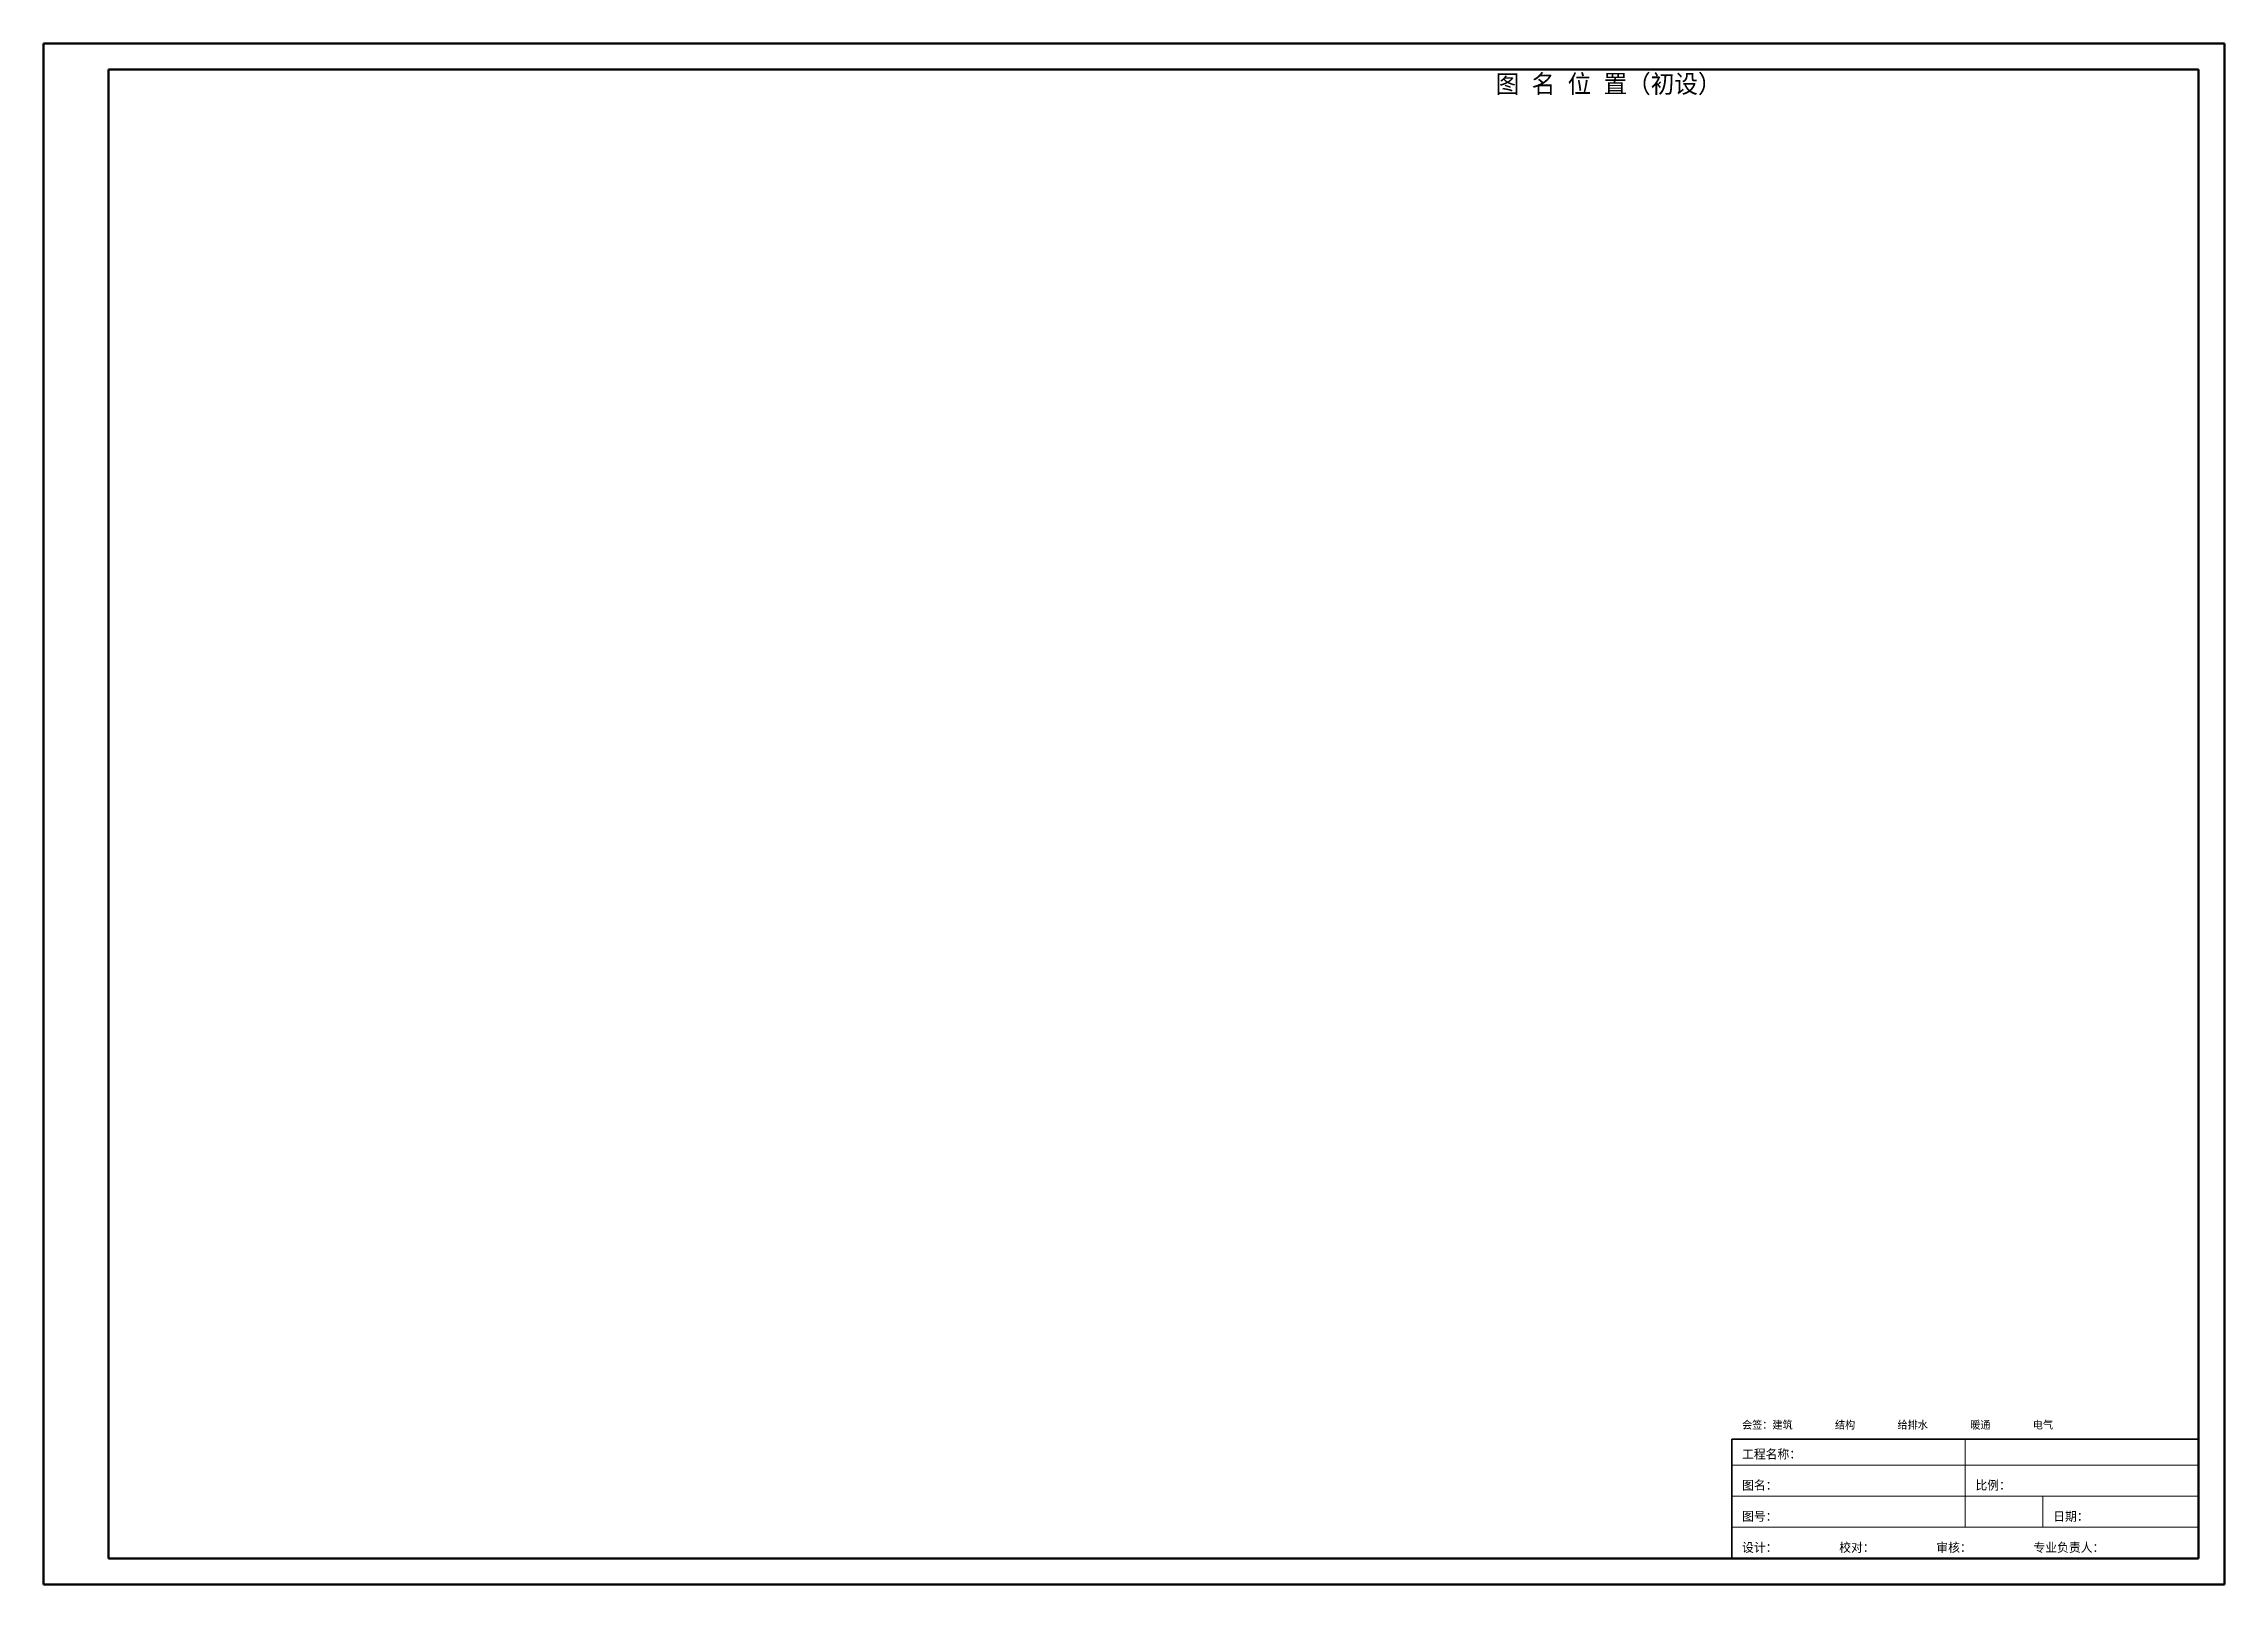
# Model space of a CAD drawing. Header units: millimetres. Extents: x 0 to 841, y 0 to 594.
import ezdxf

# ---------------------------------------------------------------- set-up
doc = ezdxf.new("R2010")
doc.units = ezdxf.units.MM
for name, color, linetype, lineweight in [('A-FRAME', 7, 'Continuous', 50), ('A-FRAME-THIN', 7, 'Continuous', 18), ('A-TEXT', 7, 'Continuous', 18), ('A-TITLE', 7, 'Continuous', 35)]:
    doc.layers.add(name, color=color, linetype=linetype, lineweight=lineweight)

msp = doc.modelspace()

# ---------------------------------------------------------------- linework, layer by layer
at = {"layer": 'A-FRAME'}
for p, q in [((841, 594), (0, 594)), ((0, 594), (0, 0)), ((841, 0), (841, 594)), ((831, 584), (25, 584)), ((25, 584), (25, 10)), ((831, 10), (831, 584)), ((25, 10), (831, 10)), ((0, 0), (841, 0))]:
    msp.add_line(p, q, dxfattribs=at)
at = {"layer": 'A-FRAME-THIN'}
for p, q in [((741, 22), (741, 56)), ((651, 46), (831, 46)), ((741, 34), (741, 46)), ((651, 34), (831, 34)), ((771, 22), (771, 34)), ((651, 22), (831, 22))]:
    msp.add_line(p, q, dxfattribs=at)
at = {"layer": 'A-TITLE'}
for p, q in [((831, 56), (651, 56)), ((651, 56), (651, 10)), ((831, 10), (831, 56)), ((651, 10), (831, 10))]:
    msp.add_line(p, q, dxfattribs=at)

# ---------------------------------------------------------------- texts
at = {"layer": 'A-TEXT'}
for s, height, p in [('图 名 位 置（初设）', 7, (560, 575)), ('会签：建筑        结构        给排水        暖通        电气', 3, (655, 60)), ('工程名称：', 3.5, (655, 48.5)), ('图名：', 3.5, (655, 36.5)), ('比例：', 3.5, (745, 36.5)), ('图号：', 3.5, (655, 24.5)), ('日期：', 3.5, (775, 24.5)), ('设计：          校对：          审核：          专业负责人：', 3.5, (655, 12.5))]:
    msp.add_text(s, height=height, dxfattribs=at).set_placement(p)

doc.saveas('drawing.dxf')
